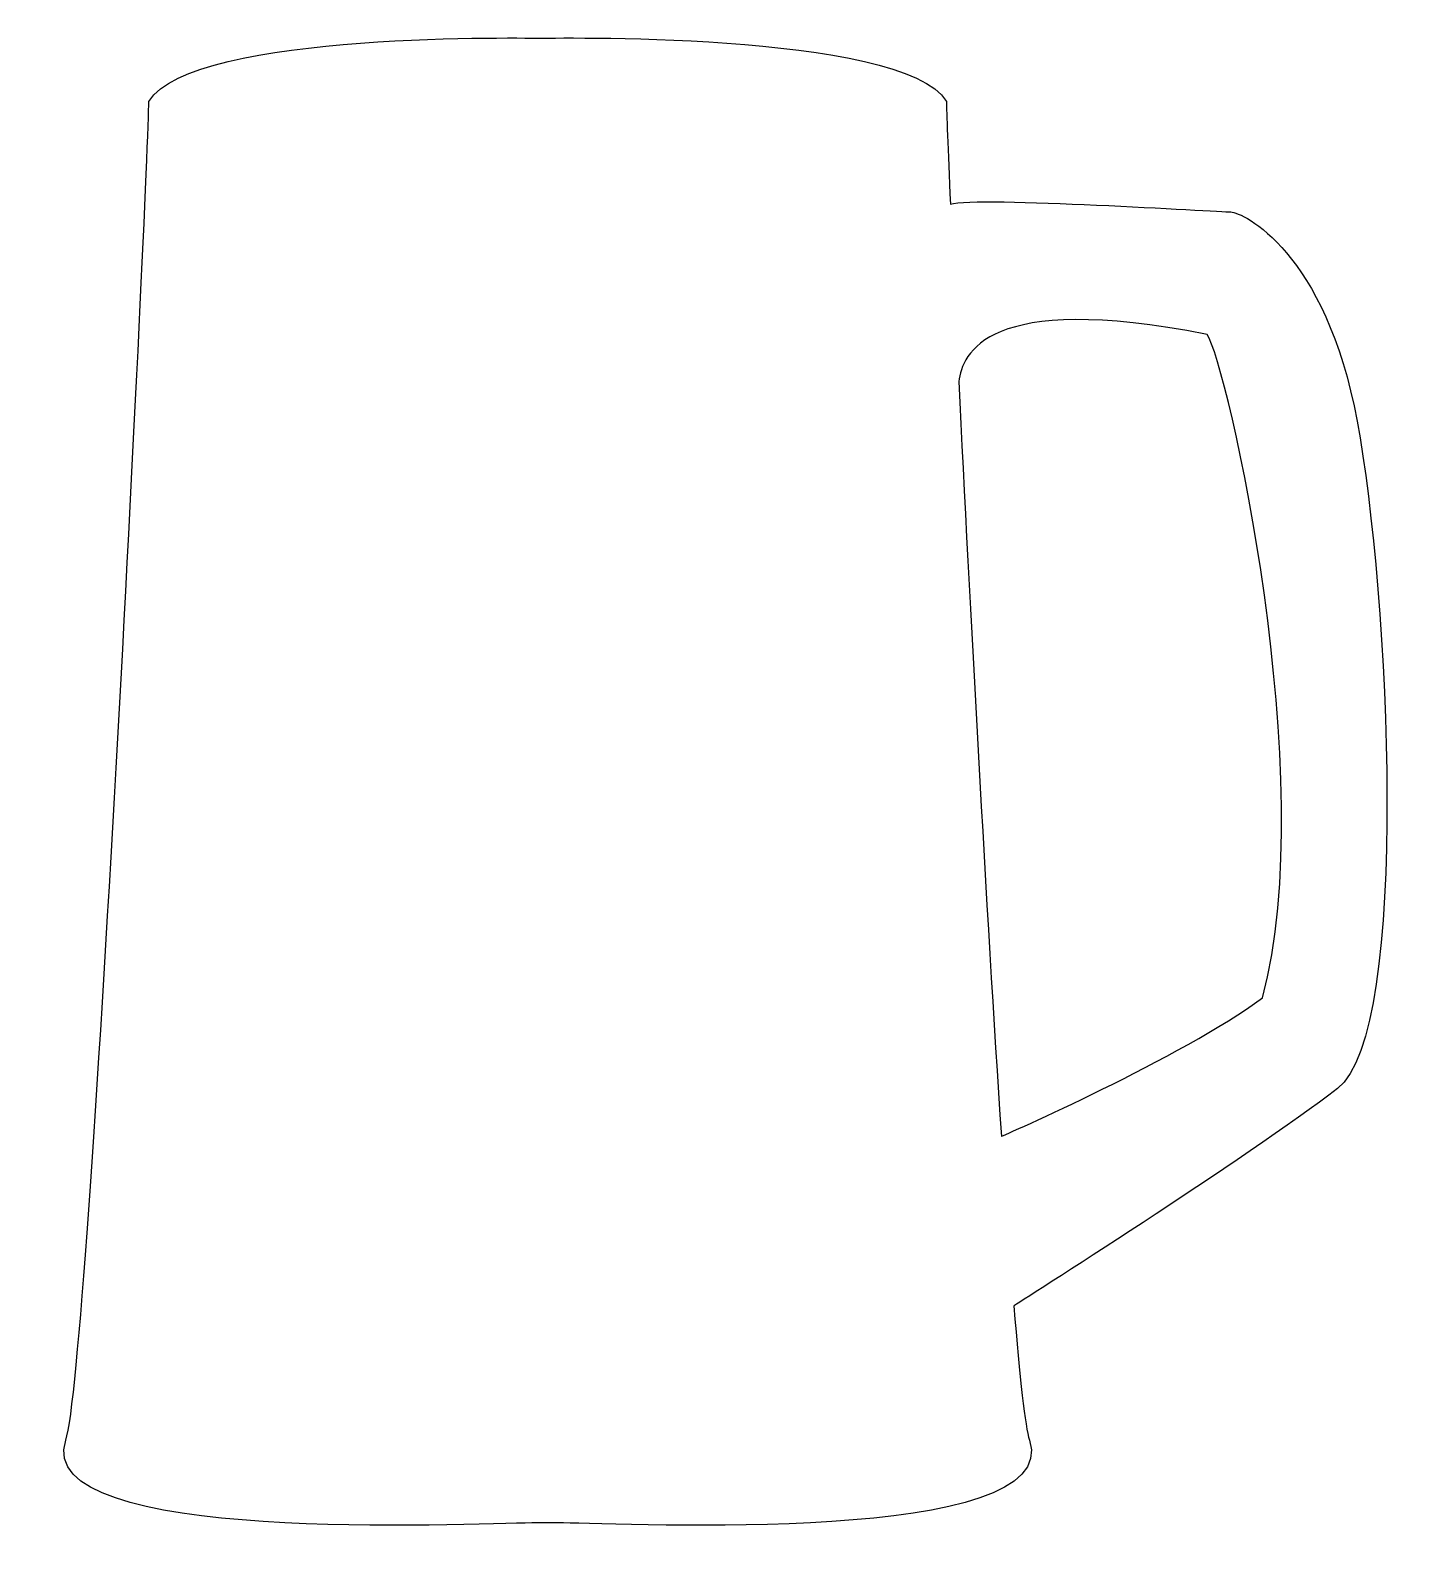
# Model space of a CAD drawing. Header units: centimetres. Extents: x -5.8 to 5.7, y -6.4 to 6.2.
import ezdxf

# ---------------------------------------------------------------- set-up
doc = ezdxf.new("R2010")
doc.units = ezdxf.units.CM
doc.header["$MEASUREMENT"] = 0
doc.layers.add('Camada 1', color=7, linetype='Continuous')

msp = doc.modelspace()

# ---------------------------------------------------------------- linework, layer by layer
at = {"layer": 'Camada 1'}
for points, knots in [([(5.08228, -2.54966), (5.69913, -2.07304), (5.50852, 1.58229), (5.24624, 2.99241), (5.24624, 2.99241), (4.98393, 4.40251), (4.2952, 4.73046), (4.1968, 4.73046), (4.1968, 4.73046), (4.0984, 4.73046), (2.09807, 4.86164), (1.86815, 4.79589), (1.86815, 4.79589), (1.84751, 5.26005), (1.83571, 5.5676), (1.83571, 5.64867), (1.83571, 5.64867), (1.475, 6.23895), (-1.54197, 6.17336), (-1.54197, 6.17336), (-1.54197, 6.17336), (-1.54197, 6.17336), (-4.4278, 6.23895), (-4.78851, 5.64867), (-4.78851, 5.64867), (-4.78851, 5.12395), (-5.28151, -4.88135), (-5.47717, -5.46828), (-5.47717, -5.46828), (-5.77231, -6.35368), (-2.09945, -6.15688), (-1.60753, -6.15688), (-1.60753, -6.15688), (-1.60753, -6.15688), (-1.34525, -6.15688), (-1.34525, -6.15688), (-1.34525, -6.15688), (-0.85334, -6.15688), (2.81953, -6.35368), (2.52436, -5.46828), (2.52436, -5.46828), (2.48928, -5.36303), (2.44464, -4.95507), (2.39503, -4.35325), (2.39503, -4.35325), (2.39503, -4.35324), (4.36078, -3.10713), (5.08228, -2.54966)], [0, 0, 0, 0, 0.07692308, 0.07692308, 0.07692308, 0.07692308, 0.15384615, 0.15384615, 0.15384615, 0.15384615, 0.23076923, 0.23076923, 0.23076923, 0.23076923, 0.30769231, 0.30769231, 0.30769231, 0.30769231, 0.38461538, 0.38461538, 0.38461538, 0.38461538, 0.46153846, 0.46153846, 0.46153846, 0.46153846, 0.53846154, 0.53846154, 0.53846154, 0.53846154, 0.61538462, 0.61538462, 0.61538462, 0.61538462, 0.69230769, 0.69230769, 0.69230769, 0.69230769, 0.76923077, 0.76923077, 0.76923077, 0.76923077, 0.84615385, 0.84615385, 0.84615385, 0.84615385, 1, 1, 1, 1]), ([(2.29198, -2.94635), (2.16567, -1.06114), (2.0284, 1.48706), (1.93776, 3.32266), (1.93776, 3.32266), (1.96686, 3.54991), (2.16363, 4.07461), (4.00008, 3.71387), (4.00008, 3.71387), (4.16402, 3.48429), (4.95105, 0.0082), (4.45916, -1.79542), (4.45916, -1.79542), (3.80333, -2.28727), (2.29198, -2.94635), (2.29198, -2.94635)], [0, 0, 0, 0, 0.2, 0.2, 0.2, 0.2, 0.4, 0.4, 0.4, 0.4, 0.6, 0.6, 0.6, 0.6, 1, 1, 1, 1])]:
    msp.add_open_spline(points, degree=3, knots=knots, dxfattribs=at)

doc.saveas('drawing.dxf')
